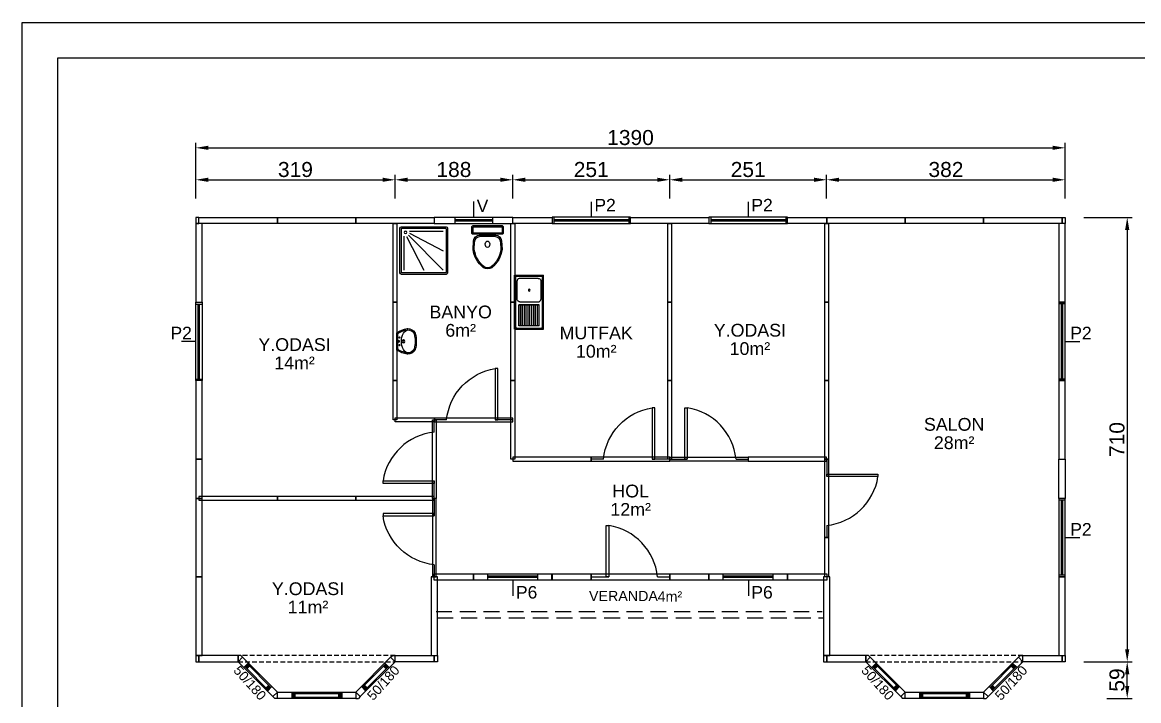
# Model space of a CAD drawing. Header units: millimetres. Extents: x 206945 to 219731, y -209822 to -201066.
# Drawn here: x 207321 to 209106, y -202150 to -201066 of the extents above; entities that cross this region are included whole.
import ezdxf
from ezdxf.enums import TextEntityAlignment as Align

# ---------------------------------------------------------------- set-up
doc = ezdxf.new("R2010")
doc.units = ezdxf.units.MM
doc.header["$MEASUREMENT"] = 0
doc.linetypes.add('DASHED', pattern=[0.75, 0.5, -0.25])
doc.linetypes.add('DASHEDX2', pattern=[38.1, 25.4, -12.7])
for name, color, linetype in [('1', 250, 'Continuous'), ('ANTET', 7, 'Continuous'), ('Block1', 255, 'Continuous'), ('KAPI-PEN', 3, 'Continuous'), ('kapı', 6, 'Continuous'), ('PANO', 11, 'Continuous'), ('TEFRIS', 4, 'Continuous')]:
    doc.layers.add(name, color=color, linetype=linetype)
doc.styles.get("Standard").update_dxf_attribs({"font": 'arial.ttf'})
doc.dimstyles.new('SERCAN', dxfattribs={"dimscale": 20, "dimtxt": 1.2, "dimasz": 1, "dimexe": 0.4, "dimexo": 1.5, "dimgap": 0.2, "dimtad": 1, "dimrnd": 1, "dimzin": 12, "dimdsep": 46, "dimtxsty": 'Standard', "dimcen": 0.8, "dimdle": 0.0005, "dimclrd": 150, "dimclre": 1, "dimclrt": 3, "dimazin": 3, "dimtfac": 1, "dimtmove": 0, "dimatfit": 3, "dimldrblk": 'DOTSMALL', "dimfxl": 0, "dimtolj": 1, "dimtzin": 0, "dimarcsym": 0})

# ---------------------------------------------------------------- blocks, each defined once
blk = doc.blocks.new('110')
blk.add_lwpolyline([(74265.2, -40100.5), (74265.2, -40226), (74275.2, -40226), (74275.2, -40100.5)], close=True)
blk = doc.blocks.new('D')
blk.add_lwpolyline([(69161.3, -39614.6), (69286.8, -39614.6), (69286.8, -39608.6), (69161.3, -39608.6)], close=True)
blk = doc.blocks.new('KAPI')
for points in [[(68907.3, -39991.1), (68907.3, -40116.6), (68913.3, -40116.6), (68913.3, -39991.1)], [(68907.3, -39991.1), (68907.3, -40116.6), (68913.3, -40116.6), (68913.3, -39991.1)], [(68913.3, -40116.6), (68913.3, -39991.1), (68907.3, -39991.1), (68907.3, -40116.6)]]:
    blk.add_lwpolyline(points, close=True)
at = {"layer": 'KAPI-PEN'}
for points in [[(68910.3, -39991.1), (68910.3, -40019.1)], [(68910.3, -40097.1), (68910.3, -40116.6)]]:
    blk.add_lwpolyline(points, dxfattribs=at)
blk.add_lwpolyline([(68910.3, -40097.1, -0.341049), (68828.3, -40019.1), (68910.3, -40019.1), (68910.3, -40015.1), (68828.3, -40015.1), (68828.3, -40019.1)], format="xyb", dxfattribs=at)
blk = doc.blocks.new('LAVABO')
at = {"layer": 'TEFRIS'}
for points in [[(13.9, 0, 0.112842), (20.4, 16.5, 0.051406), (20.4, 17.4, 0.218961), (14.4, 28.5, 0.113197), (12.7, 29.3, 0.122001), (-12.7, 29.3, 0.113197), (-14.4, 28.5, 0.218961), (-20.4, 17.4, 0.051406), (-20.4, 16.5, 0.112842), (-13.9, 0)], [(10, 1.2, 0.248162), (13.8, 2.8, 0.097547), (18.6, 16.6, 0.057084), (18.6, 17.5, 0.205938), (13.7, 26.7, 0.12541), (11.8, 27.7, 0.11725), (-11.8, 27.7, 0.12541), (-13.7, 26.7, 0.174088), (-18.3, 19.3, 0.114282), (-18.6, 16.6, 0.097547), (-13.8, 2.8, 0.248162), (-10, 1.2)]]:
    blk.add_lwpolyline(points, format="xyb", close=True, dxfattribs=at)
blk.add_lwpolyline([(-18.3, 19.3, 0.321438), (-13.2, 10.3, 0.098457), (0, 7.1, 0.139763), (13.2, 10.3, 0.277065), (18.3, 19.3)], format="xyb", dxfattribs=at)
for centre, radius in [((-6.2, 4), 0.923), ((0, 10.5), 2.31), ((0, 10.5), 1.42), ((0, 3.2), 1.08), ((6.2, 4), 0.923)]:
    blk.add_circle(centre, radius, dxfattribs=at)
blk = doc.blocks.new('113')
for points in [[(74265.2, -40728), (74265.2, -40853.5), (74275.2, -40853.5), (74275.2, -40728)], [(74265.2, -40728), (74265.2, -40853.5), (74275.2, -40853.5), (74275.2, -40728)], [(74275.2, -40853.5), (74275.2, -40728), (74265.2, -40728), (74265.2, -40853.5)]]:
    blk.add_lwpolyline(points, close=True)
at = {"layer": 'KAPI-PEN'}
for points in [[(74270.2, -40728), (74270.2, -40756)], [(74270.2, -40834), (74270.2, -40853.5)]]:
    blk.add_lwpolyline(points, dxfattribs=at)
blk.add_lwpolyline([(74270.2, -40834, -0.341049), (74188.2, -40756), (74270.2, -40756), (74270.2, -40752), (74188.2, -40752), (74188.2, -40756)], format="xyb", dxfattribs=at)
blk = doc.blocks.new('P2 SAĞ')
for p, q in [((72919.8, 13207.6), (72909.8, 13207.6)), ((72919.8, 13087.6), (72909.8, 13087.6))]:
    blk.add_line(p, q)
blk.add_lwpolyline([(72909.8, 13210.6), (72909.8, 13085.1), (72919.8, 13085.1), (72919.8, 13210.6)], close=True)
at = {"layer": 'KAPI-PEN'}
for p, q in [((72913.8, 13087.6), (72913.8, 13207.6)), ((72915.8, 13087.6), (72915.8, 13207.6)), ((72919.8, 13147.8), (72942.9, 13147.8))]:
    blk.add_line(p, q, dxfattribs=at)
blk.add_text('P2', height=20, dxfattribs=at).set_placement((72927.9, 13151.2))
blk = doc.blocks.new('P2 ÜST')
for p, q in [((72771.4, 13237.9), (72771.4, 13227.9)), ((72891.4, 13237.9), (72891.4, 13227.9))]:
    blk.add_line(p, q)
blk.add_lwpolyline([(72768.4, 13227.9), (72893.9, 13227.9), (72893.9, 13237.9), (72768.4, 13237.9)], close=True)
at = {"layer": 'KAPI-PEN'}
for p, q in [((72831.4, 13237.9), (72831.4, 13262.9)), ((72891.4, 13233.9), (72771.4, 13233.9)), ((72891.4, 13231.9), (72771.4, 13231.9))]:
    blk.add_line(p, q, dxfattribs=at)
blk.add_text('P2', height=20, dxfattribs=at).set_placement((72836.2, 13247.4))
blk = doc.blocks.new('126')
for p, q in [((75181.7, -39714), (75181.7, -39724)), ((75241.7, -39714), (75241.7, -39724))]:
    blk.add_line(p, q)
blk.add_lwpolyline([(75148.7, -39724), (75274.2, -39724), (75274.2, -39714), (75148.7, -39714)], close=True)
at = {"layer": 'KAPI-PEN'}
for p, q in [((75211.7, -39714), (75211.7, -39688.9)), ((75241.7, -39718), (75181.7, -39718)), ((75241.7, -39720), (75181.7, -39720))]:
    blk.add_line(p, q, dxfattribs=at)
blk.add_text('V', height=20, dxfattribs=at).set_placement((75216.5, -39705.5))
blk = doc.blocks.new('P2 SOL')
for p, q in [((72745.5, 13204.6), (72755.5, 13204.6)), ((72745.5, 13084.6), (72755.5, 13084.6))]:
    blk.add_line(p, q)
blk.add_lwpolyline([(72755.5, 13207.6), (72755.5, 13082.1), (72745.5, 13082.1), (72745.5, 13207.6)], close=True)
at = {"layer": 'KAPI-PEN'}
for p, q in [((72749.5, 13084.6), (72749.5, 13204.6)), ((72751.5, 13084.6), (72751.5, 13204.6)), ((72745.5, 13144.9), (72722.4, 13144.9))]:
    blk.add_line(p, q, dxfattribs=at)
blk.add_text('P2', height=20, dxfattribs=at).set_placement((72705, 13148.3))
blk = doc.blocks.new('P6 ALT')
for p, q in [((74257.8, 13076.7), (74257.8, 13086.7)), ((74337.8, 13076.7), (74337.8, 13086.7))]:
    blk.add_line(p, q)
blk.add_lwpolyline([(74235.1, 13086.7), (74360.6, 13086.7), (74360.6, 13076.7), (74235.1, 13076.7)], close=True)
at = {"layer": 'KAPI-PEN'}
for p, q in [((74337.8, 13082.7), (74257.8, 13082.7)), ((74337.8, 13080.7), (74257.8, 13080.7)), ((74298.1, 13076.7), (74298.1, 13051.6))]:
    blk.add_line(p, q, dxfattribs=at)
blk.add_text('P6', height=20, dxfattribs=at).set_placement((74302.9, 13047.1))
blk = doc.blocks.new('KLOZET')
at = {"layer": 'TEFRIS'}
for p, q in [((-15, 12.4), (-13.8, 12.4)), ((-15, -12.4), (-13.8, -12.4))]:
    blk.add_line(p, q, dxfattribs=at)
for points in [[(-67.2, -6.6, 0.199825), (-37.9, -23.2), (-24.4, -22.4, 0.397632), (-15, -12.4), (-15, 12.4, 0.397632), (-24.4, 22.4), (-37.9, 23.2, 0.199825), (-67.2, 6.6, 0.284389)], [(-37.8, -21.3), (-26.4, -20.7, 0.398989), (-16.9, -10.7), (-16.9, 10.7, 0.398989), (-26.4, 20.7), (-37.8, 21.3, 0.197715), (-65.7, 5.6, 0.284389), (-65.7, -5.6, 0.197715)], [(-2, -25.1, 0.414214), (0, -23.1), (0, 23.1, 0.414214), (-2, 25.1), (-11.8, 25.1, 0.414214), (-13.8, 23.1), (-13.8, -23.1, 0.414214), (-11.8, -25.1)]]:
    blk.add_lwpolyline(points, format="xyb", close=True, dxfattribs=at)
blk.add_lwpolyline([(-11.9, -23.2), (-1.9, -23.2), (-1.9, 23.2), (-11.9, 23.2)], close=True, dxfattribs=at)
at = {"layer": 'TEFRIS', "linetype": 'Continuous'}
blk.add_polyline3d([(-35, -0.1, 0), (-34.2, -2.2, 0), (-32, -3.6, 0), (-29.1, -3.9, 0), (-26.5, -3, 0), (-24.9, -1.2, 0), (-24.9, 0.9, 0), (-26.5, 2.7, 0), (-29.1, 3.6, 0), (-32, 3.3, 0), (-34.2, 1.9, 0), (-35, -0.1, 0)], dxfattribs=at)
blk = doc.blocks.new('100 LÜK Y.PANO')
blk.add_lwpolyline([(19211.7, 4335.9), (19274.5, 4335.9), (19274.5, 4325.9), (19211.7, 4325.9)], close=True)
blk = doc.blocks.new('100 LÜK Y.PANO 1')
blk.add_lwpolyline([(19198.3, 4316.6), (19208.3, 4316.6), (19208.3, 4253.8), (19198.3, 4253.8)], close=True)
blk = doc.blocks.new('60 LIK KAPI 5')
for points in [[(13377.4, 10162.9), (13377.4, 10037.4), (13371.4, 10037.4), (13371.4, 10162.9)], [(13377.4, 10162.9), (13377.4, 10037.4), (13371.4, 10037.4), (13371.4, 10162.9)], [(13371.4, 10037.4), (13371.4, 10162.9), (13377.4, 10162.9), (13377.4, 10037.4)]]:
    blk.add_lwpolyline(points, close=True)
at = {"layer": 'KAPI-PEN'}
for points in [[(13374.4, 10162.9), (13374.4, 10134.9)], [(13374.4, 10056.9), (13374.4, 10037.4)]]:
    blk.add_lwpolyline(points, dxfattribs=at)
blk.add_lwpolyline([(13374.4, 10056.9, 0.341049), (13456.4, 10134.9), (13374.4, 10134.9), (13374.4, 10138.9), (13456.4, 10138.9), (13456.4, 10134.9)], format="xyb", dxfattribs=at)
blk = doc.blocks.new('60 LIK Y.PANO 2')
blk.add_lwpolyline([(20521.3, 3065.8), (20527.3, 3065.8), (20527.3, 3003), (20521.3, 3003)], close=True)
blk = doc.blocks.new('60 LIK PANO 1')
blk.add_lwpolyline([(11555.4, 9924.9), (11680.9, 9924.9), (11680.9, 9930.9), (11555.4, 9930.9)], close=True)
blk = doc.blocks.new('60 LIK Y.PANO 1')
blk.add_lwpolyline([(20531.2, 3090.9), (20594, 3090.9), (20594, 3084.9), (20531.2, 3084.9)], close=True)
blk = doc.blocks.new('60 LIK KAPI 2')
for points in [[(13259.8, 10241.3), (13134.3, 10241.3), (13134.3, 10235.3), (13259.8, 10235.3)], [(13259.8, 10241.3), (13134.3, 10241.3), (13134.3, 10235.3), (13259.8, 10235.3)], [(13134.3, 10235.3), (13259.8, 10235.3), (13259.8, 10241.3), (13134.3, 10241.3)]]:
    blk.add_lwpolyline(points, close=True)
at = {"layer": 'KAPI-PEN'}
blk.add_lwpolyline([(13153.8, 10238.3, -0.341049), (13231.8, 10320.3), (13231.8, 10238.3), (13235.8, 10238.3), (13235.8, 10320.3), (13231.8, 10320.3)], format="xyb", dxfattribs=at)
for points in [[(13153.8, 10238.3), (13134.3, 10238.3)], [(13259.8, 10238.3), (13231.8, 10238.3)]]:
    blk.add_lwpolyline(points, dxfattribs=at)
blk = doc.blocks.new('60 LIK KAPI 1')
for p, q in [((13351.1, 10284.5), (13351.1, 10410)), ((13351.1, 10410), (13357.1, 10410)), ((13351.1, 10284.5), (13351.1, 10410)), ((13351.1, 10410), (13357.1, 10410)), ((13351.1, 10284.5), (13351.1, 10410)), ((13351.1, 10410), (13357.1, 10410)), ((13357.1, 10410), (13357.1, 10284.5)), ((13357.1, 10410), (13357.1, 10284.5)), ((13357.1, 10410), (13357.1, 10284.5)), ((13357.1, 10284.5), (13351.1, 10284.5)), ((13357.1, 10284.5), (13351.1, 10284.5)), ((13357.1, 10284.5), (13351.1, 10284.5))]:
    blk.add_line(p, q)
at = {"layer": 'KAPI-PEN'}
for p, q in [((13354.1, 10390.5), (13354.1, 10410)), ((13272.1, 10308.5), (13272.1, 10312.5)), ((13272.1, 10312.5), (13354.1, 10312.5)), ((13354.1, 10308.5), (13272.1, 10308.5)), ((13354.1, 10312.5), (13354.1, 10308.5)), ((13354.1, 10284.5), (13354.1, 10312.5))]:
    blk.add_line(p, q, dxfattribs=at)
blk.add_arc((13363.6, 10298.4), 92.6, 95.9042, 171.2316, dxfattribs=at)
blk = doc.blocks.new('DUS')
at = {"layer": 'TEFRIS'}
for p, q in [((-1.6, 0.7), (-73.1, 0.7)), ((-75.3, -1.6), (-75.3, -73.1)), ((-73.1, -2.4), (-73.1, -72.3)), ((-2.4, -1.6), (-72.3, -1.6)), ((-14.5, -6.2), (-68.5, -6.2)), ((-14.6, -9.6), (-68.5, -37.7)), ((-12.9, -12.9), (-68.5, -68.5)), ((-9.6, -14.6), (-37.7, -68.5)), ((-6.2, -68.5), (-6.2, -14.5)), ((-1.6, -72.3), (-1.6, -2.4)), ((0.7, -73.1), (0.7, -1.6)), ((-73.1, -75.3), (-1.6, -75.3)), ((-72.3, -73.1), (-2.4, -73.1))]:
    blk.add_line(p, q, dxfattribs=at)
blk.add_circle((-8.2, -8.2), 2.03, dxfattribs=at)
for centre, radius, start, end in [((-73.1, -1.6), 2.28, 90, 180), ((-1.6, -1.6), 2.28, 0, 90), ((-72.3, -2.4), 0.76, 90, 180), ((-2.4, -2.4), 0.76, 360, 90), ((-73.1, -73.1), 2.28, 180, 270), ((-72.3, -72.3), 0.76, 180, 270), ((-2.4, -72.3), 0.76, 270, 0), ((-1.6, -73.1), 2.28, 270, 360)]:
    blk.add_arc(centre, radius, start, end, dxfattribs=at)
blk = doc.blocks.new('EVYE')
at = {"layer": 'TEFRIS'}
for p, q in [((-45.2, 24.7), (40.8, 24.7)), ((-45.2, 24.7), (-45.2, -21.3)), ((-41.7, 23.2), (37.3, 23.2)), ((-35.4, 21, -1.5), (-7.4, 21, -1.5)), ((35.8, 18.1, -1.7), (1.9, 18.1, -1.7)), ((1.9, 18.1, -1.7), (1.9, -14.6, -1.7)), ((35.8, -14.6, -1.7), (35.8, 18.1, -1.7)), ((40.8, 24.7), (40.8, -21.3)), ((-40.2, -12.8, -1.5), (-40.2, 16.2, -1.5)), ((35.8, 15.1, -1.7), (1.9, 15.1, -1.7)), ((35.8, 12.2, -1.7), (1.9, 12.2, -1.7)), ((35.8, 9.2, -1.7), (1.9, 9.2, -1.7)), ((35.8, 6.2, -1.7), (1.9, 6.2, -1.7)), ((35.8, 3.2, -1.7), (1.9, 3.2, -1.7)), ((35.8, 0.3, -1.7), (1.9, 0.3, -1.7)), ((35.8, -2.7, -1.7), (1.9, -2.7, -1.7)), ((35.8, -5.7, -1.7), (1.9, -5.7, -1.7)), ((35.8, -8.6, -1.7), (1.9, -8.6, -1.7)), ((35.8, -11.6, -1.7), (1.9, -11.6, -1.7)), ((35.8, -14.6, -1.7), (1.9, -14.6, -1.7)), ((40.8, -21.3), (-45.2, -21.3)), ((37.3, -19.8), (-41.8, -19.8))]:
    blk.add_line(p, q, dxfattribs=at)
blk.add_circle((-21.4, 1.3, -4.5), 1.49, dxfattribs=at)
for points, invisible_edges in [([(-35.4, 21, -1.5), (-80.6, 20.6, -1.5), (-36.9, 20.8, -1.5)], 3), ([(-36.9, 20.8, -1.5), (-80.6, 20.6, -1.5), (-38.2, 20.1, -1.5)], 3), ([(-38.2, -16.7, -1.5), (-79.5, 21.7, -1.5), (-39.3, -15.6, -1.5)], 3), ([(-39.3, -15.6, -1.5), (-79.5, 21.7, -1.5), (-40, -14.3, -1.5)], 3), ([(-40, -14.3, -1.5), (-79.5, 21.7, -1.5), (-40.2, -12.8, -1.5)], 3), ([(-38.2, 20.1, -1.5), (-79.5, -18.3, -1.5), (-39.3, 19, -1.5)], 3), ([(-39.3, 19, -1.5), (-79.5, -18.3, -1.5), (-40, 17.7, -1.5)], 3), ([(37.3, 23.2), (40.8, 24.7), (-45.2, 24.7)], 13), ([(37.3, 23.2), (-45.2, 24.7), (37.3, 23.2)], 3), ([(-45.2, 24.7), (-41.7, 23.2), (37.3, 23.2)], 13), ([(-43.6, 22), (-45.2, 24.7), (-43.1, 22.6)], 3), ([(-43.7, -17.8), (-45.2, 24.7), (-43.7, 21.2)], 3), ([(-43.1, 22.6), (-45.2, 24.7), (-42.5, 23)], 3), ([(-42.5, 23), (-45.2, 24.7), (-41.8, 23.2)], 3), ([(-43.7, 21.2), (-45.2, 24.7), (-43.7, 21.2)], 3), ([(-43.7, 21.2), (-45.2, 24.7), (-43.6, 22)], 3), ([(-43.7, -17.8), (-45.2, 24.7), (-43.7, -17.8)], 3), ([(-41.8, 23.2), (40.8, 24.7), (-41.7, 23.2)], 3), ([(-7.4, 21, -1.5), (37.8, 20.6, -1.5), (-5.9, 20.8, -1.5)], 3), ([(-5.9, 20.8, -1.5), (37.8, 20.6, -1.5), (-4.6, 20.1, -1.5)], 3), ([(-4.6, -16.7, -1.5), (36.7, 21.7, -1.5), (-3.5, -15.6, -1.5)], 3), ([(-4.6, 20.1, -1.5), (36.7, -18.3, -1.5), (-3.5, 19, -1.5)], 3), ([(-3.5, -15.6, -1.5), (36.7, 21.7, -1.5), (-2.9, -14.3, -1.5)], 3), ([(-3.5, 19, -1.5), (36.7, -18.3, -1.5), (-2.9, 17.7, -1.5)], 3), ([(-2.9, -14.3, -1.5), (36.7, 21.7, -1.5), (-2.6, -12.8, -1.5)], 3), ([(-2.6, -12.8, -1.5), (36.7, 21.7, -1.5), (-2.6, 16.2, -1.5)], 3), ([(1.9, -14.6, -1.7), (1.9, 18.1, -1.7), (35.8, 18.1, -1.7)], 12), ([(38.1, 23), (40.8, 24.7), (37.3, 23.2)], 3), ([(38.7, 22.6), (40.8, 24.7), (38.1, 23)], 3), ([(39.1, 22), (40.8, 24.7), (38.7, 22.6)], 3), ([(39.3, 21.2), (40.8, 24.7), (39.1, 22)], 3), ([(39.3, -17.8), (40.8, -21.3), (40.8, 24.7)], 13), ([(39.3, -17.8), (40.8, 24.7), (39.3, -17.8)], 3), ([(39.3, -17.8), (40.8, 24.7), (39.3, 21.2)], 3), ([(39.3, 21.2), (40.8, 24.7), (39.3, 21.2)], 3), ([(-40, 17.7, -1.5), (-79.5, -18.3, -1.5), (-40.2, 16.2, -1.5)], 3), ([(-2.9, 17.7, -1.5), (36.7, -18.3, -1.5), (-2.6, 16.2, -1.5)], 3), ([(-36.9, -17.4, -1.5), (-80.6, -17.2, -1.5), (-38.2, -16.7, -1.5)], 3), ([(-35.4, -17.6, -1.5), (-80.6, -17.2, -1.5), (-36.9, -17.4, -1.5)], 3), ([(-43.6, -18.6), (-45.2, -21.3), (-43.7, -17.8)], 3), ([(-35.4, -17.6, -1.5), (37.7, -17.6, -1.5), (-7.4, -17.6, -1.5)], 3), ([(-7.4, -17.6, -1.5), (37.8, -17.2, -1.5), (-5.9, -17.4, -1.5)], 3), ([(-5.9, -17.4, -1.5), (37.8, -17.2, -1.5), (-4.6, -16.7, -1.5)], 3), ([(39.1, -18.6), (40.8, -21.3), (39.3, -17.8)], 3), ([(-43.1, -19.2), (-45.2, -21.3), (-43.6, -18.6)], 3), ([(-42.5, -19.6), (-45.2, -21.3), (-43.1, -19.2)], 3), ([(-41.8, -19.8), (-45.2, -21.3), (-42.5, -19.6)], 3), ([(-41.7, -19.8), (-45.2, -21.3), (-41.8, -19.8)], 3), ([(37.3, -19.8), (40.8, -21.3), (38.1, -19.6)], 3), ([(37.3, -19.8), (40.8, -21.3), (37.3, -19.8)], 3), ([(38.1, -19.6), (40.8, -21.3), (38.7, -19.2)], 3), ([(38.7, -19.2), (40.8, -21.3), (39.1, -18.6)], 3)]:
    blk.add_3dface(points, dxfattribs=dict(at, invisible_edges=invisible_edges))
blk = doc.blocks.new('*D7496')
at = {"color": 1, "lineweight": -2}
for p, q in [((207598, -201347.6), (207598, -201309.6)), ((207916.8, -201347.6), (207916.8, -201309.6))]:
    blk.add_line(p, q, dxfattribs=at)
at = {"color": 150, "lineweight": -2}
blk.add_line((207618, -201317.6), (207896.8, -201317.6), dxfattribs=at)
at = {"color": 150}
for points in [[(207618, -201314.2), (207618, -201320.9), (207598, -201317.6)], [(207896.8, -201320.9), (207896.8, -201314.2), (207916.8, -201317.6)]]:
    blk.add_solid(points, dxfattribs=at)
at = {"layer": 'Defpoints', "color": 0}
for p in [(207916.8, -201317.6), (207598, -201377.6), (207916.8, -201377.6)]:
    blk.add_point(p, dxfattribs=at)
at = {"color": 3, "insert": (207757.4, -201301.3), "char_height": 24, "attachment_point": 5}
blk.add_mtext('\\A1;319', dxfattribs=at)
blk = doc.blocks.new('_DotSmall')
at = {"color": 0, "linetype": 'ByBlock', "const_width": 0.5}
blk.add_lwpolyline([(-0.0625, 0, 1), (0.0625, 0, 1)], format="xyb", close=True, dxfattribs=at)
blk = doc.blocks.new('*D7497')
at = {"color": 1, "lineweight": -2}
for p, q in [((207916.8, -201347.6), (207916.8, -201309.6)), ((208105, -201347.6), (208105, -201309.6))]:
    blk.add_line(p, q, dxfattribs=at)
at = {"color": 150, "lineweight": -2}
blk.add_line((207936.8, -201317.6), (208085, -201317.6), dxfattribs=at)
at = {"color": 150}
for points in [[(207936.8, -201314.2), (207936.8, -201320.9), (207916.8, -201317.6)], [(208085, -201320.9), (208085, -201314.2), (208105, -201317.6)]]:
    blk.add_solid(points, dxfattribs=at)
at = {"layer": 'Defpoints', "color": 0}
for p in [(208105, -201317.6), (207916.8, -201377.6), (208105, -201377.6)]:
    blk.add_point(p, dxfattribs=at)
at = {"color": 3, "insert": (208010.9, -201301.3), "char_height": 24, "attachment_point": 5}
blk.add_mtext('\\A1;188', dxfattribs=at)
blk = doc.blocks.new('*D7498')
at = {"color": 1, "lineweight": -2}
for p, q in [((208105, -201347.6), (208105, -201309.6)), ((208356, -201347.6), (208356, -201309.6))]:
    blk.add_line(p, q, dxfattribs=at)
at = {"color": 150, "lineweight": -2}
blk.add_line((208125, -201317.6), (208336, -201317.6), dxfattribs=at)
at = {"color": 150}
for points in [[(208125, -201314.2), (208125, -201320.9), (208105, -201317.6)], [(208336, -201320.9), (208336, -201314.2), (208356, -201317.6)]]:
    blk.add_solid(points, dxfattribs=at)
at = {"layer": 'Defpoints', "color": 0}
for p in [(208356, -201317.6), (208105, -201377.6), (208356, -201377.6)]:
    blk.add_point(p, dxfattribs=at)
at = {"color": 3, "insert": (208230.5, -201301.3), "char_height": 24, "attachment_point": 5}
blk.add_mtext('\\A1;251', dxfattribs=at)
blk = doc.blocks.new('*D7499')
at = {"color": 1, "lineweight": -2}
for p, q in [((208356, -201347.6), (208356, -201309.6)), ((208607, -201347.6), (208607, -201309.6))]:
    blk.add_line(p, q, dxfattribs=at)
at = {"color": 150, "lineweight": -2}
blk.add_line((208376, -201317.6), (208587, -201317.6), dxfattribs=at)
at = {"color": 150}
for points in [[(208376, -201314.2), (208376, -201320.9), (208356, -201317.6)], [(208587, -201320.9), (208587, -201314.2), (208607, -201317.6)]]:
    blk.add_solid(points, dxfattribs=at)
at = {"layer": 'Defpoints', "color": 0}
for p in [(208607, -201317.6), (208356, -201377.6), (208607, -201377.6)]:
    blk.add_point(p, dxfattribs=at)
at = {"color": 3, "insert": (208481.5, -201301.3), "char_height": 24, "attachment_point": 5}
blk.add_mtext('\\A1;251', dxfattribs=at)
blk = doc.blocks.new('*D7500')
at = {"color": 1, "lineweight": -2}
for p, q in [((208607, -201347.6), (208607, -201309.6)), ((208988.5, -201347.6), (208988.5, -201309.6))]:
    blk.add_line(p, q, dxfattribs=at)
at = {"color": 150, "lineweight": -2}
blk.add_line((208627, -201317.6), (208968.5, -201317.6), dxfattribs=at)
at = {"color": 150}
for points in [[(208627, -201314.2), (208627, -201320.9), (208607, -201317.6)], [(208968.5, -201320.9), (208968.5, -201314.2), (208988.5, -201317.6)]]:
    blk.add_solid(points, dxfattribs=at)
at = {"layer": 'Defpoints', "color": 0}
for p in [(208988.5, -201317.6), (208607, -201377.6), (208988.5, -201377.6)]:
    blk.add_point(p, dxfattribs=at)
at = {"color": 3, "insert": (208797.8, -201301.3), "char_height": 24, "attachment_point": 5}
blk.add_mtext('\\A1;382', dxfattribs=at)
blk = doc.blocks.new('*D7501')
at = {"color": 1, "lineweight": -2}
for p, q in [((207598, -201317.6), (207598, -201258.5)), ((208988.5, -201317.6), (208988.5, -201258.5))]:
    blk.add_line(p, q, dxfattribs=at)
at = {"color": 150, "lineweight": -2}
blk.add_line((207618, -201266.5), (208968.5, -201266.5), dxfattribs=at)
at = {"color": 150}
for points in [[(207618, -201263.1), (207618, -201269.8), (207598, -201266.5)], [(208968.5, -201269.8), (208968.5, -201263.1), (208988.5, -201266.5)]]:
    blk.add_solid(points, dxfattribs=at)
at = {"layer": 'Defpoints', "color": 0}
for p in [(208988.5, -201266.5), (207598, -201347.6), (208988.5, -201347.6)]:
    blk.add_point(p, dxfattribs=at)
at = {"color": 3, "insert": (208293.3, -201250.2), "char_height": 24, "attachment_point": 5}
blk.add_mtext('\\A1;1390', dxfattribs=at)
blk = doc.blocks.new('*D7502')
at = {"color": 1, "lineweight": -2}
for p, q in [((209018.5, -201377.6), (209095.7, -201377.6)), ((209018.5, -202087.9), (209095.7, -202087.9))]:
    blk.add_line(p, q, dxfattribs=at)
at = {"color": 150, "lineweight": -2}
blk.add_line((209087.7, -201397.6), (209087.7, -202067.9), dxfattribs=at)
at = {"color": 150}
for points in [[(209091, -201397.6), (209084.3, -201397.6), (209087.7, -201377.6)], [(209084.3, -202067.9), (209091, -202067.9), (209087.7, -202087.9)]]:
    blk.add_solid(points, dxfattribs=at)
at = {"layer": 'Defpoints', "color": 0}
for p in [(208988.5, -201377.6), (208988.5, -202087.9), (209087.7, -202087.9)]:
    blk.add_point(p, dxfattribs=at)
at = {"color": 3, "insert": (209071.4, -201732.8), "char_height": 24, "attachment_point": 5, "rotation": 90}
blk.add_mtext('\\A1;710', dxfattribs=at)
blk = doc.blocks.new('*D7503')
at = {"color": 1, "lineweight": -2}
for p, q in [((209018.5, -202087.9), (209095.7, -202087.9)), ((209054.9, -202146.5), (209095.7, -202146.5))]:
    blk.add_line(p, q, dxfattribs=at)
at = {"color": 150, "lineweight": -2}
blk.add_line((209087.7, -202126.5), (209087.7, -202107.9), dxfattribs=at)
at = {"color": 150}
for points in [[(209091, -202107.9), (209084.3, -202107.9), (209087.7, -202087.9)], [(209084.3, -202126.5), (209091, -202126.5), (209087.7, -202146.5)]]:
    blk.add_solid(points, dxfattribs=at)
at = {"layer": 'Defpoints', "color": 0}
for p in [(208988.5, -202087.9), (209087.7, -202087.9), (209024.9, -202146.5)]:
    blk.add_point(p, dxfattribs=at)
at = {"color": 3, "insert": (209071.4, -202117.2), "char_height": 24, "attachment_point": 5, "rotation": 90}
blk.add_mtext('\\A1;59', dxfattribs=at)

msp = doc.modelspace()

# ---------------------------------------------------------------- linework, layer by layer
at = {"color": 1, "ltscale": 5}
for p, q in [((207721.454, -202143.559, 4.5), (207724.382, -202146.488, 4.5)), ((207728.525, -202146.488, 4.5), (207724.382, -202146.488, 4.5)), ((207854.025, -202146.488, 4.5), (207858.167, -202146.488, 4.5)), ((207861.096, -202143.559, 4.5), (207858.167, -202146.488, 4.5)), ((208725.454, -202143.559, 4.5), (208728.382, -202146.488, 4.5)), ((208732.525, -202146.488, 4.5), (208728.382, -202146.488, 4.5)), ((208858.025, -202146.488, 4.5), (208862.167, -202146.488, 4.5)), ((208865.096, -202143.559, 4.5), (208862.167, -202146.488, 4.5))]:
    msp.add_line(p, q, dxfattribs=at)
at = {"elevation": 4.5}
for points in [[(207608.025, -201826.88), (207608.025, -201764.13), (207598.025, -201764.13), (207598.025, -201826.88)], [(207665.775, -202077.88), (207603.025, -202077.88), (207603.025, -202087.88), (207665.775, -202087.88)], [(207672.846, -202080.809), (207728.525, -202136.488), (207721.454, -202143.559), (207665.775, -202087.88)], [(207909.704, -202080.809), (207854.025, -202136.488), (207861.096, -202143.559), (207916.775, -202087.88)], [(207916.775, -202077.88), (207979.525, -202077.88), (207979.525, -202087.88), (207916.775, -202087.88)], [(208669.775, -202077.88), (208607.025, -202077.88), (208607.025, -202087.88), (208669.775, -202087.88)], [(208676.846, -202080.809), (208732.525, -202136.488), (208725.454, -202143.559), (208669.775, -202087.88)], [(208913.704, -202080.809), (208858.025, -202136.488), (208865.096, -202143.559), (208920.775, -202087.88)], [(208920.775, -202077.88), (208983.525, -202077.88), (208983.525, -202087.88), (208920.775, -202087.88)], [(207728.525, -202136.488), (207854.025, -202136.488), (207854.025, -202146.488), (207728.525, -202146.488)], [(208732.525, -202136.488), (208858.025, -202136.488), (208858.025, -202146.488), (208732.525, -202146.488)]]:
    msp.add_lwpolyline(points, close=True, dxfattribs=at)
at = {"color": 1, "ltscale": 5, "elevation": 4.5}
for points in [[(207672.846, -202080.809), (207669.917, -202077.88), (207665.775, -202077.88)], [(207909.704, -202080.809), (207912.632, -202077.88), (207916.775, -202077.88)], [(208676.846, -202080.809), (208673.917, -202077.88), (208669.775, -202077.88)], [(208913.704, -202080.809), (208916.632, -202077.88), (208920.775, -202077.88)]]:
    msp.add_lwpolyline(points, dxfattribs=at)
at = {"linetype": 'DASHED', "ltscale": 15, "elevation": 4.5}
for points in [[(207665.775, -202087.88), (207916.775, -202087.88), (207916.775, -202077.88), (207665.775, -202077.88)], [(208669.775, -202087.88), (208920.775, -202087.88), (208920.775, -202077.88), (208669.775, -202077.88)]]:
    msp.add_lwpolyline(points, close=True, dxfattribs=at)
at = {"layer": 'ANTET', "elevation": 4.5}
for points in [[(207320.638, -201065.901), (210247.201, -201065.901), (210247.201, -203135.188), (207320.638, -203135.188)], [(207377.57, -201122.833), (210190.268, -201122.833), (210190.268, -203067.324), (207377.57, -203067.324)]]:
    msp.add_lwpolyline(points, close=True, dxfattribs=at)
at = {"layer": 'Block1', "color": 1, "linetype": 'DASHEDX2'}
for p, q in [((207982.232, -202007.897, 4.5), (208599.732, -202007.897, 4.5)), ((207984.525, -202017.63, 4.5), (208602.025, -202017.63, 4.5))]:
    msp.add_line(p, q, dxfattribs=at)
at = {"layer": 'Block1', "color": 1, "linetype": 'Continuous', "elevation": 4.5}
for points in [[(207598.025, -201377.63), (207598.025, -201387.63), (207603.025, -201387.63), (207603.025, -201377.63)], [(208988.525, -201377.63), (208988.525, -201387.63), (208983.525, -201387.63), (208983.525, -201377.63)], [(207598.025, -202077.88), (207598.025, -202087.88), (207603.025, -202087.88), (207603.025, -202077.88)], [(207984.525, -202077.88), (207984.525, -202087.88), (207979.525, -202087.88), (207979.525, -202077.88)], [(208602.025, -202077.88), (208602.025, -202087.88), (208607.025, -202087.88), (208607.025, -202077.88)], [(208988.525, -202077.88), (208988.525, -202087.88), (208983.525, -202087.88), (208983.525, -202077.88)]]:
    msp.add_lwpolyline(points, close=True, dxfattribs=at)
at = {"layer": 'PANO', "color": 5}
for p, q in [((207676.417, -202095.694, 4.5), (207714.065, -202133.342, 4.5)), ((207680.66, -202091.452, 4.5), (207718.307, -202129.099, 4.5)), ((207901.89, -202091.452, 4.5), (207864.242, -202129.099, 4.5)), ((207906.132, -202095.694, 4.5), (207868.485, -202133.342, 4.5)), ((208680.417, -202095.694, 4.5), (208718.065, -202133.342, 4.5)), ((208684.66, -202091.452, 4.5), (208722.307, -202129.099, 4.5)), ((208905.89, -202091.452, 4.5), (208868.242, -202129.099, 4.5)), ((208910.132, -202095.694, 4.5), (208872.485, -202133.342, 4.5)), ((207751.575, -202138.488, 4.5), (207831.575, -202138.488, 4.5)), ((208755.575, -202138.488, 4.5), (208835.575, -202138.488, 4.5)), ((207751.575, -202144.488, 4.5), (207831.575, -202144.488, 4.5)), ((208755.575, -202144.488, 4.5), (208835.575, -202144.488, 4.5))]:
    msp.add_line(p, q, dxfattribs=at)
at = {"layer": 'PANO', "color": 5, "elevation": 4.5}
for points in [[(207682.074, -202090.037), (207675.003, -202097.109)], [(207900.475, -202090.037), (207907.546, -202097.109)], [(208686.074, -202090.037), (208679.003, -202097.109)], [(208904.475, -202090.037), (208911.546, -202097.109)], [(207719.722, -202127.685), (207712.651, -202134.756)], [(207751.575, -202136.488), (207751.575, -202146.488)], [(207831.575, -202136.488), (207831.575, -202146.488)], [(207862.828, -202127.685), (207869.899, -202134.756)], [(208723.722, -202127.685), (208716.651, -202134.756)], [(208755.575, -202136.488), (208755.575, -202146.488)], [(208835.575, -202136.488), (208835.575, -202146.488)], [(208866.828, -202127.685), (208873.899, -202134.756)]]:
    msp.add_lwpolyline(points, dxfattribs=at)
at = {"layer": 'PANO', "color": 5}
for points in [[(207680.66, -202091.452, 4.5), (207684.902, -202095.694, 4.5), (207676.417, -202095.694, 4.5), (207680.66, -202099.937, 4.5)], [(207901.89, -202091.452, 4.5), (207897.647, -202095.694, 4.5), (207906.132, -202095.694, 4.5), (207901.89, -202099.937, 4.5)], [(208684.66, -202091.452, 4.5), (208688.902, -202095.694, 4.5), (208680.417, -202095.694, 4.5), (208684.66, -202099.937, 4.5)], [(208905.89, -202091.452, 4.5), (208901.647, -202095.694, 4.5), (208910.132, -202095.694, 4.5), (208905.89, -202099.937, 4.5)], [(207718.307, -202129.099, 4.5), (207714.065, -202124.857, 4.5), (207714.065, -202133.342, 4.5), (207709.822, -202129.099, 4.5)], [(207751.575, -202138.488, 4.5), (207757.575, -202138.488, 4.5), (207751.575, -202144.488, 4.5), (207757.575, -202144.488, 4.5)], [(207831.575, -202138.488, 4.5), (207825.575, -202138.488, 4.5), (207831.575, -202144.488, 4.5), (207825.575, -202144.488, 4.5)], [(207864.242, -202129.099, 4.5), (207868.485, -202124.857, 4.5), (207868.485, -202133.342, 4.5), (207872.727, -202129.099, 4.5)], [(208722.307, -202129.099, 4.5), (208718.065, -202124.857, 4.5), (208718.065, -202133.342, 4.5), (208713.822, -202129.099, 4.5)], [(208755.575, -202138.488, 4.5), (208761.575, -202138.488, 4.5), (208755.575, -202144.488, 4.5), (208761.575, -202144.488, 4.5)], [(208835.575, -202138.488, 4.5), (208829.575, -202138.488, 4.5), (208835.575, -202144.488, 4.5), (208829.575, -202144.488, 4.5)], [(208868.242, -202129.099, 4.5), (208872.485, -202124.857, 4.5), (208872.485, -202133.342, 4.5), (208876.727, -202129.099, 4.5)]]:
    msp.add_solid(points, dxfattribs=at)

# ---------------------------------------------------------------- block references
for name, p in [('126', (132830.793, -161663.629, 4.5)), ('100 LÜK Y.PANO', (188893.287, -205713.56, 4.5)), ('100 LÜK Y.PANO', (189332.537, -205713.56, 4.5)), ('60 LIK KAPI 2', (194845.272, -211939.723, 4.5)), ('60 LIK Y.PANO 2', (187392.479, -204704.407, 4.5)), ('60 LIK KAPI 1', (194625.403, -212111.358, 4.5)), ('60 LIK Y.PANO 1', (187385.545, -204789.252, 4.5)), ('60 LIK PANO 1', (196549.608, -211692.044, 4.5)), ('D', (139069.193, -162152.555, 4.5)), ('60 LIK PANO 1', (196926.108, -211692.044, 4.5)), ('60 LIK KAPI 5', (195232.647, -211926.991, 4.5)), ('100 LÜK Y.PANO 1', (189780.208, -206080.713, 4.5)), ('D', (138441.693, -162215.305, 4.5)), ('D', (138567.193, -162215.305, 4.5)), ('D', (138692.693, -162215.305, 4.5)), ('60 LIK Y.PANO 2', (188082.729, -204955.407, 4.5)), ('100 LÜK Y.PANO', (188767.787, -206283.31, 4.5)), ('100 LÜK Y.PANO', (188956.037, -206283.31, 4.5)), ('100 LÜK Y.PANO', (189144.287, -206283.31, 4.5)), ('100 LÜK Y.PANO', (189332.537, -206283.31, 4.5))]:
    msp.add_blockref(name, p)
for name, p, rotation in [('110', (281873.256, -241613.632, 4.5), 180), ('110', (283253.756, -241613.632, 4.5), 180), ('110', (281873.256, -241864.632, 4.5), 180), ('110', (283253.756, -241864.632, 4.5), 180), ('KAPI', (248347.1, -132853.798, 4.5), 270), ('110', (281873.256, -242052.882, 4.5), 180), ('110', (281873.256, -242178.382, 4.5), 180), ('110', (282249.756, -242178.382, 4.5), 180), ('110', (282877.256, -242178.382, 4.5), 180), ('110', (283253.756, -242178.382, 4.5), 180)]:
    msp.add_blockref(name, p, dxfattribs=dict(rotation=rotation))
at = {"xscale": -1}
for name, p, rotation in [('110', (167502.523, -127112.399, 4.5), 89.99999999999997), ('110', (167628.023, -127112.399, 4.5), 89.99999999999997), ('110', (167753.523, -127112.399, 4.5), 89.99999999999997), ('D', (168305.199, -132226.298, 4.5), 89.99999999999997), ('D', (168493.449, -132226.298, 4.5), 89.99999999999997), ('110', (168192.773, -127112.399, 4.5), 89.99999999999997), ('D', (168744.449, -132226.298, 4.5), 89.99999999999997), ('D', (168995.449, -132226.298, 4.5), 89.99999999999997), ('110', (168506.523, -127112.399, 4.5), 89.99999999999997), ('110', (168632.023, -127112.399, 4.5), 89.99999999999997), ('110', (168757.523, -127112.399, 4.5), 89.99999999999997), ('D', (168305.199, -132351.798, 4.5), 89.99999999999997), ('D', (168493.449, -132351.798, 4.5), 89.99999999999997), ('D', (168744.449, -132351.798, 4.5), 89.99999999999997), ('D', (168995.449, -132351.798, 4.5), 89.99999999999997), ('D', (168493.449, -132477.298, 4.5), 89.99999999999997), ('D', (168744.449, -132477.298, 4.5), 89.99999999999997), ('D', (168995.449, -132477.298, 4.5), 89.99999999999997), ('KAPI', (168364.949, -132853.798, 4.5), 89.99999999999997), ('60 LIK KAPI 1', (194625.403, -191542.403, 4.5), 180), ('113', (167502.523, -127682.149, 4.5), 89.99999999999997), ('110', (168130.023, -127682.149, 4.5), 89.99999999999997)]:
    msp.add_blockref(name, p, dxfattribs=dict(at, rotation=rotation))
at = {"layer": 'kapı', "color": 0}
for name, p in [('P2 ÜST', (135399.381, -214615.484, 4.5)), ('P2 ÜST', (135650.381, -214615.484, 4.5)), ('P2 SOL', (134852.561, -214720.756, 4.5)), ('P2 SAĞ', (136068.735, -214723.692, 4.5)), ('P2 SAĞ', (136068.735, -215037.442, 4.5)), ('P6 ALT', (133807.176, -215034.07, 4.5)), ('P6 ALT', (134183.676, -215034.07, 4.5))]:
    msp.add_blockref(name, p, dxfattribs=at)
at = {"layer": 'TEFRIS', "xscale": -1}
msp.add_blockref('DUS', (207925.262, -201393.454, 4.5), dxfattribs=at)
for name, p, rotation in [('KLOZET', (208064.723, -201390.873, 4.5), 270), ('EVYE', (208132.729, -201515.353, 4.5), 89.99999999999997), ('LAVABO', (207919.775, -201575.88, 4.5), 270)]:
    msp.add_blockref(name, p, dxfattribs=dict(at, rotation=rotation))

# ---------------------------------------------------------------- texts
for s, height, p in [('BANYO', 20.4019, (208021.662, -201539.066, 4.5)), ('6m²', 20.4019, (208021.662, -201568.417, 4.5)), ('Y.ODASI', 20.4019, (208484.249, -201568.254, 4.5)), ('MUTFAK', 20.4019, (208238.46, -201572.59, 4.5)), ('Y.ODASI', 20.4019, (207755.967, -201591.205, 4.5)), ('10m²', 20.4019, (208238.46, -201601.941, 4.5)), ('10m²', 20.4019, (208484.249, -201597.605, 4.5)), ('14m²', 20.4019, (207755.967, -201620.556, 4.5)), ('SALON', 20.4019, (208810.872, -201718.72, 4.5)), ('28m²', 20.4019, (208810.872, -201748.071, 4.5)), ('HOL', 20.4019, (208293.563, -201825.305, 4.5)), ('12m²', 20.4019, (208293.563, -201854.656, 4.5)), ('Y.ODASI', 20.4019, (207777.574, -201981.452, 4.5)), ('VERANDA', 16.3215, (208282.002, -201991.022, 4.5)), ('4m²', 16.3215, (208356.333, -201991.779, 4.5)), ('11m²', 20.4019, (207777.574, -202010.803, 4.5))]:
    msp.add_text(s, height=height).set_placement(p, align=Align.CENTER)
at = {"layer": '1', "color": 0, "lineweight": 25}
for rotation, p in [(311.96891, (207657.298, -202102.768, 4.5)), (48.03109, (207881.86, -202151.011, 4.5)), (311.96891, (208661.298, -202102.768, 4.5)), (48.03109, (208885.86, -202151.011, 4.5))]:
    e = msp.add_text('50/180', height=15.2174, rotation=rotation, dxfattribs=at)
    e.set_placement(p)
    e.dxf.unprotected_set("ltscale", 0)

# ---------------------------------------------------------------- dimensions: what is measured, and where the dimension line sits
for base, p1, p2, picture, middle in [((208988.525, -201266.452, 4.5), (207598.025, -201347.63, 4.5), (208988.525, -201347.63, 4.5), '*D7501', (208293.275, -201250.2, 4.5)), ((207916.775, -201317.566, 4.5), (207598.025, -201377.63, 4.5), (207916.775, -201377.63, 4.5), '*D7496', (207757.4, -201301.314, 4.5))]:
    dim = msp.add_linear_dim(base=base, p1=p1, p2=p2, dimstyle='SERCAN')
    dim.commit()
    dim.dimension.update_dxf_attribs({"geometry": picture, "text_midpoint": middle})
for base, p1, p2, picture, middle in [((208105.025, -201317.566, 4.5), (207916.775, -201377.63, 4.5), (208105.025, -201377.63, 4.5), '*D7497', (208010.9, -201301.314, 4.5)), ((208356.025, -201317.566, 4.5), (208105.025, -201377.63, 4.5), (208356.025, -201377.63, 4.5), '*D7498', (208230.525, -201301.314, 4.5)), ((208607.025, -201317.566, 4.5), (208356.025, -201377.63, 4.5), (208607.025, -201377.63, 4.5), '*D7499', (208481.525, -201301.314, 4.5)), ((208988.525, -201317.566, 4.5), (208607.025, -201377.63, 4.5), (208988.525, -201377.63, 4.5), '*D7500', (208797.775, -201301.314, 4.5))]:
    dim = msp.add_linear_dim(base=base, p1=p1, p2=p2, dimstyle='SERCAN', override={"dimtmove": 1})
    dim.commit()
    dim.dimension.update_dxf_attribs({"geometry": picture, "text_midpoint": middle})
for p1, picture, middle in [((208988.525, -201377.63, 4.5), '*D7502', (209071.429, -201732.755, 4.5)), ((209024.878, -202146.488, 4.5), '*D7503', (209071.429, -202117.184, 4.5))]:
    dim = msp.add_linear_dim(base=(209087.681, -202087.88, 4.5), p1=p1, p2=(208988.525, -202087.88, 4.5), angle=90, dimstyle='SERCAN')
    dim.commit()
    dim.dimension.update_dxf_attribs({"geometry": picture, "text_midpoint": middle})

doc.saveas('drawing.dxf')
